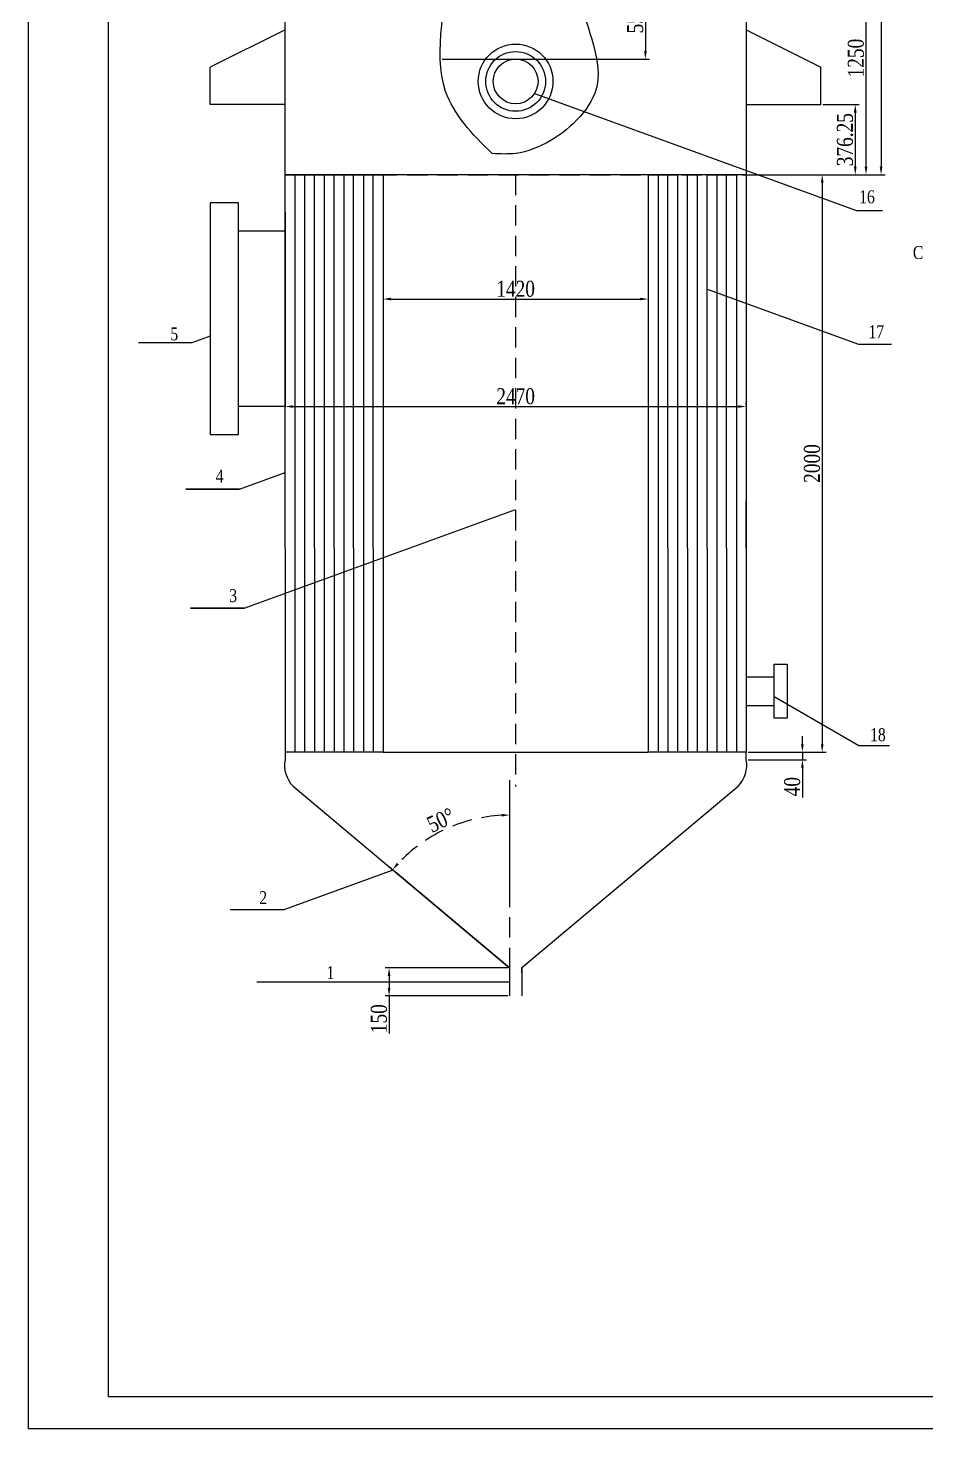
# Model space of a CAD drawing. Header units: millimetres. Extents: x 8937 to 9566, y 3337 to 4198.
# Drawn here: x 8936.7 to 9217.5, y 3336.5 to 3774.1 of the extents above; entities that cross this region are included whole.
import ezdxf

# ---------------------------------------------------------------- set-up
doc = ezdxf.new("R2010")
doc.units = ezdxf.units.MM
doc.linetypes.add('DASHED2', pattern=[9.525, 6.35, -3.175])
doc.styles.get("Standard").update_dxf_attribs({"font": ''})
doc.styles.get('Standard').set_extended_font_data('SimSun')
doc.dimstyles.new('ISO-25', dxfattribs={"dimtxt": 2.5, "dimasz": 2.5, "dimexe": 1.25, "dimexo": 0.625, "dimtad": 1, "dimtxsty": 'Standard', "dimcen": 2.5, "dimadec": 0, "dimazin": 0, "dimtfac": 1, "dimtmove": 0, "dimatfit": 3, "dimfxl": 1, "dimarcsym": 0})

# ---------------------------------------------------------------- blocks, each defined once
blk = doc.blocks.new('*D1')
at = {"color": 0, "lineweight": -2, "transparency": 16777216}
for p, q in [((9178.57, 3550.4), (9178.57, 3552.9)), ((9161.66, 3547.9), (9179.82, 3547.9)), ((9161.66, 3545.57), (9179.82, 3545.57)), ((9178.57, 3547.9), (9178.57, 3545.57)), ((9178.57, 3543.07), (9178.57, 3533.72))]:
    blk.add_line(p, q, dxfattribs=at)
at = {"color": 0, "lineweight": -3, "transparency": 16777216}
for points in [[(9178.15, 3550.4), (9178.99, 3550.4), (9178.57, 3547.9)], [(9178.15, 3543.07), (9178.99, 3543.07), (9178.57, 3545.57)]]:
    blk.add_solid(points, dxfattribs=at)
at = {"layer": 'Defpoints', "color": 0, "lineweight": -3, "transparency": 16777216}
for p in [(9161.04, 3547.9), (9161.04, 3545.57), (9178.57, 3545.57)]:
    blk.add_point(p, dxfattribs=at)
at = {"color": 0, "lineweight": -3, "transparency": 16777216, "insert": (9175.4, 3537.15), "char_height": 2.5, "attachment_point": 5, "rotation": 90}
blk.add_mtext('{\\fTimes New Roman|b0|i0|c0|p18;\\H2x;\\W0.8;4\\fTimes New Roman|b0|i0|c186|p18;0}', dxfattribs=at)
blk = doc.blocks.new('*D2')
at = {"color": 0, "lineweight": -2, "transparency": 16777216}
for p, q in [((9184.99, 3750.19), (9196.34, 3750.19)), ((9195.09, 3747.69), (9195.09, 3730.74)), ((9184.99, 3728.24), (9196.34, 3728.24))]:
    blk.add_line(p, q, dxfattribs=at)
at = {"color": 0, "lineweight": -3, "transparency": 16777216}
for points in [[(9194.67, 3747.69), (9195.5, 3747.69), (9195.09, 3750.19)], [(9194.67, 3730.74), (9195.5, 3730.74), (9195.09, 3728.24)]]:
    blk.add_solid(points, dxfattribs=at)
at = {"layer": 'Defpoints', "color": 0, "lineweight": -3, "transparency": 16777216}
for p in [(9184.36, 3750.19), (9184.36, 3728.24), (9195.09, 3728.24)]:
    blk.add_point(p, dxfattribs=at)
at = {"color": 0, "lineweight": -3, "transparency": 16777216, "insert": (9191.91, 3739.21), "char_height": 2.5, "attachment_point": 5, "rotation": 90}
blk.add_mtext('{\\fTimes New Roman|b0|i0|c0|p18;\\H2x;\\W0.8;376.25}', dxfattribs=at)
blk = doc.blocks.new('*D3')
at = {"color": 0, "lineweight": -2, "transparency": 16777216}
for p, q in [((9166.19, 3801.14), (9199.69, 3801.14)), ((9198.44, 3798.64), (9198.44, 3730.74)), ((9166.19, 3728.24), (9199.69, 3728.24))]:
    blk.add_line(p, q, dxfattribs=at)
at = {"color": 0, "lineweight": -3, "transparency": 16777216}
for points in [[(9198.03, 3798.64), (9198.86, 3798.64), (9198.44, 3801.14)], [(9198.03, 3730.74), (9198.86, 3730.74), (9198.44, 3728.24)]]:
    blk.add_solid(points, dxfattribs=at)
at = {"layer": 'Defpoints', "color": 0, "lineweight": -3, "transparency": 16777216}
for p in [(9165.56, 3801.14), (9165.56, 3728.24), (9198.44, 3728.24)]:
    blk.add_point(p, dxfattribs=at)
at = {"color": 0, "lineweight": -3, "transparency": 16777216, "insert": (9195.28, 3764.69), "char_height": 2.5, "attachment_point": 5, "rotation": 90}
blk.add_mtext('{\\fTimes New Roman|b0|i0|c0|p18;\\H2x;\\W0.8;1250}', dxfattribs=at)
blk = doc.blocks.new('*D10')
at = {"color": 0, "lineweight": -2, "transparency": 16777216}
for p, q in [((9016.99, 3656.49), (9016.99, 3657.12)), ((9019.49, 3655.87), (9158.54, 3655.87)), ((9161.04, 3656.49), (9161.04, 3657.12))]:
    blk.add_line(p, q, dxfattribs=at)
at = {"color": 0, "lineweight": -3, "transparency": 16777216}
for points in [[(9019.49, 3656.28), (9019.49, 3655.45), (9016.99, 3655.87)], [(9158.54, 3656.28), (9158.54, 3655.45), (9161.04, 3655.87)]]:
    blk.add_solid(points, dxfattribs=at)
at = {"layer": 'Defpoints', "color": 0, "lineweight": -3, "transparency": 16777216}
for p in [(9016.99, 3655.87), (9161.04, 3655.87), (9161.04, 3655.87)]:
    blk.add_point(p, dxfattribs=at)
at = {"color": 0, "lineweight": -3, "transparency": 16777216, "insert": (9089.01, 3659.04), "char_height": 2.5, "attachment_point": 5}
blk.add_mtext('{\\fTimes New Roman|b0|i0|c0|p18;\\H2x;\\W0.8;2470}', dxfattribs=at)
blk = doc.blocks.new('*D11')
at = {"color": 0, "lineweight": -2, "transparency": 16777216}
for p, q in [((9047.6, 3693.37), (9047.6, 3688.19)), ((9130.42, 3693.37), (9130.42, 3688.19)), ((9050.1, 3689.44), (9127.92, 3689.44))]:
    blk.add_line(p, q, dxfattribs=at)
at = {"color": 0, "lineweight": -3, "transparency": 16777216}
for points in [[(9050.1, 3689.86), (9050.1, 3689.02), (9047.6, 3689.44)], [(9127.92, 3689.86), (9127.92, 3689.02), (9130.42, 3689.44)]]:
    blk.add_solid(points, dxfattribs=at)
at = {"layer": 'Defpoints', "color": 0, "lineweight": -3, "transparency": 16777216}
for p in [(9047.6, 3694), (9130.42, 3694), (9130.42, 3689.44)]:
    blk.add_point(p, dxfattribs=at)
at = {"color": 0, "lineweight": -3, "transparency": 16777216, "insert": (9089.01, 3692.61), "char_height": 2.5, "attachment_point": 5}
blk.add_mtext('{\\fTimes New Roman|b0|i0|c0|p18;\\H2x;\\W0.8;1420}', dxfattribs=at)
blk = doc.blocks.new('*D13')
at = {"color": 0, "lineweight": -2, "transparency": 16777216}
for p, q in [((9089.27, 3789.48), (9130.8, 3789.48)), ((9129.55, 3786.98), (9129.55, 3766.87)), ((9066.06, 3764.37), (9130.8, 3764.37))]:
    blk.add_line(p, q, dxfattribs=at)
at = {"color": 0, "lineweight": -3, "transparency": 16777216}
for points in [[(9129.13, 3786.98), (9129.96, 3786.98), (9129.55, 3789.48)], [(9129.13, 3766.87), (9129.96, 3766.87), (9129.55, 3764.37)]]:
    blk.add_solid(points, dxfattribs=at)
at = {"layer": 'Defpoints', "color": 0, "lineweight": -3, "transparency": 16777216}
for p in [(9088.65, 3789.48), (9065.44, 3764.37), (9129.55, 3764.37)]:
    blk.add_point(p, dxfattribs=at)
at = {"color": 0, "lineweight": -3, "transparency": 16777216, "insert": (9126.38, 3776.93), "char_height": 2.5, "attachment_point": 5, "rotation": 90}
blk.add_mtext('{\\fTimes New Roman|b0|i0|c0|p18;\\H2x;\\W0.8;550}', dxfattribs=at)
blk = doc.blocks.new('*D14')
at = {"color": 0, "linetype": 'DASHED2', "lineweight": -2, "transparency": 16777216}
for p, q in [((9087.19, 3506.23), (9087.19, 3529.54)), ((9050.9, 3510.94), (9049.62, 3512.02))]:
    blk.add_line(p, q, dxfattribs=at)
blk.add_arc((9087.19, 3480.49), 47.79, 92.9973, 137.0027, dxfattribs=at)
at = {"color": 0, "linetype": 'DASHED2', "lineweight": -3, "transparency": 16777216}
for points in [[(9084.68, 3528.64), (9084.7, 3527.81), (9087.19, 3528.29)], [(9052.54, 3512.81), (9051.92, 3513.36), (9050.58, 3511.21)]]:
    blk.add_solid(points, dxfattribs=at)
at = {"layer": 'Defpoints', "color": 0, "linetype": 'DASHED2', "lineweight": -3, "transparency": 16777216}
for p in [(9073.48, 3526.28), (9051.38, 3510.54), (9087.19, 3505.6), (9087.19, 3480.49), (9087.19, 3480.49)]:
    blk.add_point(p, dxfattribs=at)
at = {"color": 0, "linetype": 'DASHED2', "lineweight": -3, "transparency": 16777216, "insert": (9065.65, 3526.68), "char_height": 2.5, "attachment_point": 5, "rotation": 25}
blk.add_mtext('{\\fTimes New Roman|b0|i0|c186|p18;\\H2x;\\W0.8;50°}', dxfattribs=at)
blk = doc.blocks.new('*D15')
at = {"color": 0, "lineweight": -2, "transparency": 16777216}
for p, q in [((9086.59, 3480.52), (9048.23, 3480.52)), ((9049.48, 3478.02), (9049.48, 3474.27)), ((9086.59, 3471.77), (9048.23, 3471.77)), ((9049.48, 3471.77), (9049.48, 3460.06))]:
    blk.add_line(p, q, dxfattribs=at)
at = {"color": 0, "lineweight": -3, "transparency": 16777216}
for points in [[(9049.06, 3478.02), (9049.9, 3478.02), (9049.48, 3480.52)], [(9049.06, 3474.27), (9049.9, 3474.27), (9049.48, 3471.77)]]:
    blk.add_solid(points, dxfattribs=at)
at = {"layer": 'Defpoints', "color": 0, "lineweight": -3, "transparency": 16777216}
for p in [(9087.21, 3480.52), (9049.48, 3471.77), (9087.21, 3471.77)]:
    blk.add_point(p, dxfattribs=at)
at = {"color": 0, "lineweight": -3, "transparency": 16777216, "insert": (9046.31, 3464.67), "char_height": 2.5, "attachment_point": 5, "rotation": 90}
blk.add_mtext('{\\fTimes New Roman|b0|i0|c0|p18;\\H2x;\\W0.8;150}', dxfattribs=at)
blk = doc.blocks.new('*D21')
at = {"color": 0, "lineweight": -2, "transparency": 16777216}
for p, q in [((9161.66, 3728.24), (9186.02, 3728.24)), ((9184.77, 3725.74), (9184.77, 3550.4)), ((9161.66, 3547.9), (9186.02, 3547.9))]:
    blk.add_line(p, q, dxfattribs=at)
at = {"color": 0, "lineweight": -3, "transparency": 16777216}
for points in [[(9184.35, 3725.74), (9185.19, 3725.74), (9184.77, 3728.24)], [(9184.35, 3550.4), (9185.19, 3550.4), (9184.77, 3547.9)]]:
    blk.add_solid(points, dxfattribs=at)
at = {"layer": 'Defpoints', "color": 0, "lineweight": -3, "transparency": 16777216}
for p in [(9161.04, 3728.24), (9161.04, 3547.9), (9184.77, 3547.9)]:
    blk.add_point(p, dxfattribs=at)
at = {"color": 0, "lineweight": -3, "transparency": 16777216, "insert": (9181.6, 3638.07), "char_height": 2.5, "attachment_point": 5, "rotation": 90}
blk.add_mtext('{\\fTimes New Roman|b0|i0|c186|p18;\\H2x;\\W0.8;2000}', dxfattribs=at)
blk = doc.blocks.new('*D23')
at = {"color": 0, "lineweight": -2, "transparency": 16777216}
for p, q in [((9161.66, 3948.46), (9204.4, 3948.46)), ((9203.15, 3945.96), (9203.15, 3730.74)), ((9161.66, 3728.24), (9204.4, 3728.24))]:
    blk.add_line(p, q, dxfattribs=at)
at = {"color": 0, "lineweight": -3, "transparency": 16777216}
for points in [[(9202.73, 3945.96), (9203.57, 3945.96), (9203.15, 3948.46)], [(9202.73, 3730.74), (9203.57, 3730.74), (9203.15, 3728.24)]]:
    blk.add_solid(points, dxfattribs=at)
at = {"layer": 'Defpoints', "color": 0, "lineweight": -3, "transparency": 16777216}
for p in [(9161.03, 3948.46), (9161.04, 3728.24), (9203.15, 3728.24)]:
    blk.add_point(p, dxfattribs=at)
at = {"color": 0, "lineweight": -3, "transparency": 16777216, "insert": (9199.98, 3838.35), "char_height": 2.5, "attachment_point": 5, "rotation": 90}
blk.add_mtext('{\\fTimes New Roman|b0|i0|c186|p18;\\H2x;\\W0.8;2854}', dxfattribs=at)

msp = doc.modelspace()

# ---------------------------------------------------------------- linework, layer by layer
at = {"lineweight": -3}
for p, q in [((8936.862, 3336.543), (8936.862, 4197.543)), ((9016.986, 3728.242), (9047.604, 3728.242)), ((9047.604, 3728.242), (9016.986, 3728.242)), ((9016.986, 3728.242), (9020.048, 3728.242)), ((9020.048, 3728.242), (9020.048, 3611.602)), ((9020.048, 3728.242), (9023.109, 3728.242)), ((9023.109, 3728.242), (9023.109, 3611.602)), ((9026.171, 3611.602), (9026.171, 3728.242)), ((9026.171, 3728.242), (9029.233, 3728.242)), ((9029.233, 3728.242), (9029.233, 3611.602)), ((9032.295, 3611.602), (9032.295, 3728.242)), ((9032.295, 3728.242), (9035.357, 3728.242)), ((9035.357, 3728.242), (9035.357, 3611.602)), ((9038.418, 3611.602), (9038.418, 3728.242)), ((9038.418, 3728.242), (9041.48, 3728.242)), ((9041.48, 3728.242), (9041.48, 3611.602)), ((9044.542, 3611.602), (9044.542, 3728.242)), ((9130.418, 3728.242), (9133.48, 3728.242)), ((9133.48, 3728.242), (9133.48, 3611.602)), ((9136.542, 3611.602), (9136.542, 3728.242)), ((9136.542, 3728.242), (9139.604, 3728.242)), ((9139.604, 3728.242), (9139.604, 3611.602)), ((9142.665, 3611.602), (9142.665, 3728.242)), ((9142.665, 3728.242), (9145.727, 3728.242)), ((9145.727, 3728.242), (9145.727, 3611.602)), ((9148.789, 3611.602), (9148.789, 3728.242)), ((9148.789, 3728.242), (9151.851, 3728.242)), ((9151.851, 3728.242), (9151.851, 3611.602)), ((9154.913, 3611.602), (9154.913, 3728.242)), ((9154.913, 3728.242), (9157.974, 3728.242)), ((9157.974, 3728.242), (9157.974, 3611.602)), ((9087.189, 3480.492), (9051.378, 3510.541)), ((8961.862, 3336.543), (8936.862, 3336.543)), ((9565.862, 3336.543), (8961.862, 3336.543))]:
    msp.add_line(p, q, dxfattribs=at)
at = {"lineweight": 30}
for p, q in [((8961.862, 3346.543), (8961.862, 4187.543)), ((9016.986, 3773.515), (8993.658, 3761.851)), ((9016.986, 3771.982), (9016.986, 3773.833)), ((9161.036, 3773.515), (9184.364, 3761.851)), ((8993.658, 3750.187), (8993.658, 3761.851)), ((9184.364, 3750.187), (9184.364, 3761.851)), ((9016.986, 3750.187), (8993.658, 3750.187)), ((9161.036, 3750.187), (9184.364, 3750.187)), ((9002.406, 3719.494), (8993.658, 3719.494)), ((8993.658, 3719.494), (8993.658, 3655.866)), ((9002.406, 3710.746), (9002.406, 3719.494)), ((9016.986, 3716.578), (9016.986, 3661.698)), ((9002.406, 3655.866), (9002.406, 3710.746)), ((9002.406, 3710.746), (9011.154, 3710.746)), ((9011.154, 3710.746), (9016.986, 3710.746)), ((9016.986, 3710.746), (9016.986, 3655.866)), ((9016.986, 3664.614), (9016.986, 3667.53)), ((9016.986, 3661.698), (9016.986, 3664.614)), ((8993.658, 3655.866), (8993.658, 3647.118)), ((9011.154, 3655.866), (9002.406, 3655.866)), ((9002.406, 3647.118), (9002.406, 3655.866)), ((9016.986, 3655.866), (9011.154, 3655.866)), ((8993.658, 3647.118), (9002.406, 3647.118)), ((9161.036, 3611.602), (9161.036, 3626.182)), ((9169.784, 3571.349), (9169.784, 3575.432)), ((9169.784, 3575.432), (9173.867, 3575.432)), ((9173.867, 3575.432), (9173.867, 3571.349)), ((9169.784, 3571.349), (9161.036, 3571.349)), ((9169.784, 3562.485), (9169.784, 3571.349)), ((9173.867, 3571.349), (9173.867, 3562.601)), ((9161.036, 3562.485), (9169.784, 3562.485)), ((9169.784, 3558.519), (9169.784, 3562.485)), ((9173.867, 3562.601), (9173.867, 3558.519)), ((9173.867, 3558.519), (9169.784, 3558.519)), ((9019.488, 3537.299), (9087.189, 3480.492)), ((9090.863, 3480.517), (9158.534, 3537.299)), ((9087.243, 3471.769), (9087.243, 3480.492)), ((9090.917, 3478.963), (9090.917, 3480.517)), ((9090.917, 3480.517), (9090.917, 3471.769)), ((8961.862, 3354.543), (8961.862, 3362.543)), ((9555.862, 3346.543), (8961.862, 3346.543))]:
    msp.add_line(p, q, dxfattribs=at)
at = {"color": 0, "lineweight": 30}
for p, q in [((9016.986, 3728.242), (9016.986, 3894.687)), ((9161.036, 3894.687), (9161.036, 3728.242)), ((9016.986, 3611.602), (9016.986, 3728.242)), ((9161.036, 3728.242), (9016.986, 3728.242)), ((9016.986, 3728.242), (9047.604, 3728.242)), ((9047.604, 3728.242), (9047.604, 3611.602)), ((9161.036, 3728.242), (9130.418, 3728.242)), ((9130.418, 3728.242), (9130.418, 3611.602)), ((9161.036, 3728.242), (9161.036, 3611.602)), ((9016.986, 3611.602), (9016.986, 3547.905)), ((9047.604, 3611.602), (9047.604, 3547.905)), ((9130.418, 3611.602), (9130.418, 3547.905)), ((9161.036, 3611.602), (9161.036, 3547.905)), ((9016.986, 3547.905), (9016.986, 3545.572)), ((9047.604, 3547.905), (9016.986, 3547.905)), ((9047.604, 3547.905), (9130.418, 3547.905)), ((9161.036, 3547.905), (9130.418, 3547.905)), ((9161.036, 3545.569), (9161.036, 3547.902))]:
    msp.add_line(p, q, dxfattribs=at)
at = {"color": 3, "lineweight": -3}
for p, q in [((9094.914, 3753.643), (9195.451, 3717.051)), ((9195.451, 3717.051), (9203.626, 3717.051)), ((9148.789, 3692.558), (9196.065, 3675.351)), ((8987.913, 3675.785), (8971.185, 3675.785)), ((8993.658, 3677.876), (8987.913, 3675.785)), ((9196.065, 3675.351), (9206.403, 3675.351)), ((9023.109, 3655.406), (9023.205, 3655.44)), ((9002.787, 3630.097), (9016.986, 3635.265)), ((9002.787, 3630.097), (8986.059, 3630.097)), ((8986.059, 3630.097), (9002.787, 3630.097)), ((9004.217, 3592.854), (9089.011, 3623.716)), ((9004.217, 3592.854), (8987.489, 3592.854)), ((8987.489, 3592.854), (9004.217, 3592.854)), ((9169.784, 3565.283), (9196.193, 3550.036)), ((9196.193, 3550.036), (9205.777, 3550.036)), ((9050.7, 3511.11), (9016.617, 3498.704)), ((9016.617, 3498.701), (8999.889, 3498.701)), ((9041.266, 3476.059), (9008.219, 3476.059)), ((9087.243, 3476.059), (9030.736, 3476.059))]:
    msp.add_line(p, q, dxfattribs=at)
at = {"color": 1, "linetype": 'DASHED2', "lineweight": -3}
for p, q in [((9016.986, 3728.242), (9171.212, 3728.242)), ((9089.011, 3728.242), (9089.011, 3537.168)), ((8936.719, 3723.536), (8936.862, 3723.536)), ((9087.189, 3505.602), (9087.189, 3539.184)), ((9087.189, 3480.492), (9087.189, 3539.184)), ((9087.189, 3480.492), (9087.189, 3505.602))]:
    msp.add_line(p, q, dxfattribs=at)
at = {"color": 0, "lineweight": -3}
for p, q in [((9020.048, 3611.602), (9020.048, 3547.905)), ((9023.109, 3611.602), (9023.109, 3547.905)), ((9026.171, 3611.602), (9026.171, 3547.905)), ((9029.233, 3611.602), (9029.233, 3547.905)), ((9032.295, 3611.602), (9032.295, 3547.905)), ((9035.357, 3611.602), (9035.357, 3547.905)), ((9038.418, 3611.602), (9038.418, 3547.905)), ((9041.48, 3611.602), (9041.48, 3547.905)), ((9044.542, 3611.602), (9044.542, 3547.905)), ((9133.48, 3611.602), (9133.48, 3547.905)), ((9136.542, 3611.602), (9136.542, 3547.905)), ((9139.604, 3611.602), (9139.604, 3547.905)), ((9142.665, 3611.602), (9142.665, 3547.905)), ((9145.727, 3611.602), (9145.727, 3547.905)), ((9148.789, 3611.602), (9148.789, 3547.905)), ((9151.851, 3611.602), (9151.851, 3547.905)), ((9154.913, 3611.602), (9154.913, 3547.905)), ((9157.974, 3611.602), (9157.974, 3547.905))]:
    msp.add_line(p, q, dxfattribs=at)
at = {"lineweight": 30}
msp.add_circle((9089.011, 3757.402), 11.664, dxfattribs=at)
at = {"color": 0, "lineweight": 30}
for radius in [9.331, 6.998]:
    msp.add_circle((9089.011, 3757.402), radius, dxfattribs=at)
at = {"lineweight": 30}
for centre, start, end in [((9026.311, 3543.878), 169.70506, 223.95828), ((9151.711, 3543.878), 316.04172, 10.29494)]:
    msp.add_arc(centre, 9.478, start, end, dxfattribs=at)
msp.add_open_spline([(9081.711, 3734.86), (9075.255, 3740.947), (9059.575, 3758.508), (9073.803, 3796.747), (9051.805, 3849.646), (9109.484, 3851.05), (9116.392, 3820.484), (9112.278, 3801.491), (9105.917, 3781.645), (9121.316, 3757.615), (9103.471, 3739.656), (9090.49, 3734.487), (9084.172, 3734.719), (9081.71, 3734.86)], degree=3, knots=[156.0271274, 156.0271274, 156.0271274, 156.0271274, 583.0189387, 1348.052495, 2096.9543565, 2745.5807828, 3231.8828858, 3459.9142786, 3762.0224505, 4270.2407116, 4660.2812746, 4857.8717967, 4983.2457658, 4983.2457658, 4983.2457658, 4983.2457658], dxfattribs=at)

# ---------------------------------------------------------------- texts
at = {"color": 3, "lineweight": -3, "char_height": 4.05}
for s, width, heights, insert, attachment_point in [('{\\fTimes New Roman|b0|i0|c0|p18;\\W0.8;16}', 261.74025, [0], (9196.3, 3723.384), 1), ('{\\fTimes New Roman|b0|i0|c186|p18;\\W0.8;C}', 118.0705, [0], (9213.075, 3705.995), 1), ('{\\fTimes New Roman|b0|i0|c0|p18;\\W0.8;5}', 129.05712, [0], (8981.168, 3680.591), 1), ('{\\fTimes New Roman|b0|i0|c0|p18;\\W0.8;17}', 215.00988, [0], (9199.204, 3681.257), 1), ('{\\fTimes New Roman|b0|i0|c0|p18;\\W0.8;4}', 84.72399, [0], (8995.329, 3636.178), 1), ('{\\fTimes New Roman|b0|i0|c0|p18;\\W0.8;3}', 105.49854, [0], (8999.57, 3598.834), 1), ('{\\fTimes New Roman|b0|i0|c0|p18;\\W0.8;18}', 151.94623, [0], (9199.711, 3555.396), 1), ('{\\fTimes New Roman|b0|i0|c0|p18;\\W0.8;2}', 200.01636, [14.017], (9008.952, 3504.504), 1), ('{\\fTimes New Roman|b0|i0|c0|p18;\\W0.8;1}', 121.03239, [0], (9032.436, 3481.104), 3)]:
    msp.add_mtext_dynamic_manual_height_columns(s, width=width, gutter_width=12.5, heights=heights, dxfattribs=dict(at, insert=insert, attachment_point=attachment_point))

# ---------------------------------------------------------------- dimensions: what is measured, and where the dimension line sits
at = {"color": 2, "lineweight": -3}
for base, p1, p2, text, picture, middle in [((9203.151, 3728.242), (9161.031, 3948.456), (9161.036, 3728.242), '{\\fTimes New Roman|b0|i0|c186|p18;\\H2x;\\W0.8;2854}', '*D23', (9199.983, 3838.349)), ((9198.444, 3728.242), (9165.56, 3801.142), (9165.56, 3728.242), '{\\fTimes New Roman|b0|i0|c0|p18;\\H2x;\\W0.8;1250}', '*D3', (9195.276, 3764.692)), ((9129.546, 3764.373), (9088.647, 3789.478), (9065.436, 3764.373), '{\\fTimes New Roman|b0|i0|c0|p18;\\H2x;\\W0.8;550}', '*D13', (9126.377, 3776.925)), ((9195.086, 3728.242), (9184.364, 3750.187), (9184.364, 3728.242), '{\\fTimes New Roman|b0|i0|c0|p18;\\H2x;\\W0.8;376.25}', '*D2', (9191.911, 3739.214)), ((9184.772, 3547.905), (9161.036, 3728.242), (9161.036, 3547.905), '{\\fTimes New Roman|b0|i0|c186|p18;\\H2x;\\W0.8;2000}', '*D21', (9181.603, 3638.073)), ((9178.569, 3545.572), (9161.036, 3547.905), (9161.036, 3545.572), '{\\fTimes New Roman|b0|i0|c0|p18;\\H2x;\\W0.8;4\\fTimes New Roman|b0|i0|c186|p18;0}', '*D1', (9175.401, 3537.145)), ((9049.48, 3471.769), (9087.214, 3480.517), (9087.214, 3471.769), '{\\fTimes New Roman|b0|i0|c0|p18;\\H2x;\\W0.8;150}', '*D15', (9046.312, 3464.665))]:
    dim = msp.add_linear_dim(base=base, p1=p1, p2=p2, angle=90, text=text, dimstyle='ISO-25', dxfattribs=at)
    dim.commit()
    dim.dimension.update_dxf_attribs({"geometry": picture, "text_midpoint": middle})
for base, p1, p2, text, picture, middle in [((9130.418, 3689.44), (9047.604, 3693.997), (9130.418, 3693.997), '{\\fTimes New Roman|b0|i0|c0|p18;\\H2x;\\W0.8;1420}', '*D11', (9089.011, 3692.608)), ((9161.036, 3655.866), (9016.986, 3655.866), (9161.036, 3655.866), '{\\fTimes New Roman|b0|i0|c0|p18;\\H2x;\\W0.8;2470}', '*D10', (9089.011, 3659.042))]:
    dim = msp.add_linear_dim(base=base, p1=p1, p2=p2, text=text, dimstyle='ISO-25', dxfattribs=at)
    dim.commit()
    dim.dimension.update_dxf_attribs({"geometry": picture, "text_midpoint": middle})
at = {"color": 2, "linetype": 'DASHED2', "lineweight": -3}
dim = msp.add_angular_dim_2l(base=(9073.481, 3526.279), line1=((9087.189, 3480.492), (9051.378, 3510.541)), line2=((9087.189, 3480.492), (9087.189, 3505.602)), text='{\\fTimes New Roman|b0|i0|c186|p18;\\H2x;\\W0.8;<>}', dimstyle='ISO-25', dxfattribs=at)
dim.commit()
dim.dimension.update_dxf_attribs({"geometry": '*D14', "text_midpoint": (9065.651, 3526.681)})

doc.saveas('drawing.dxf')
